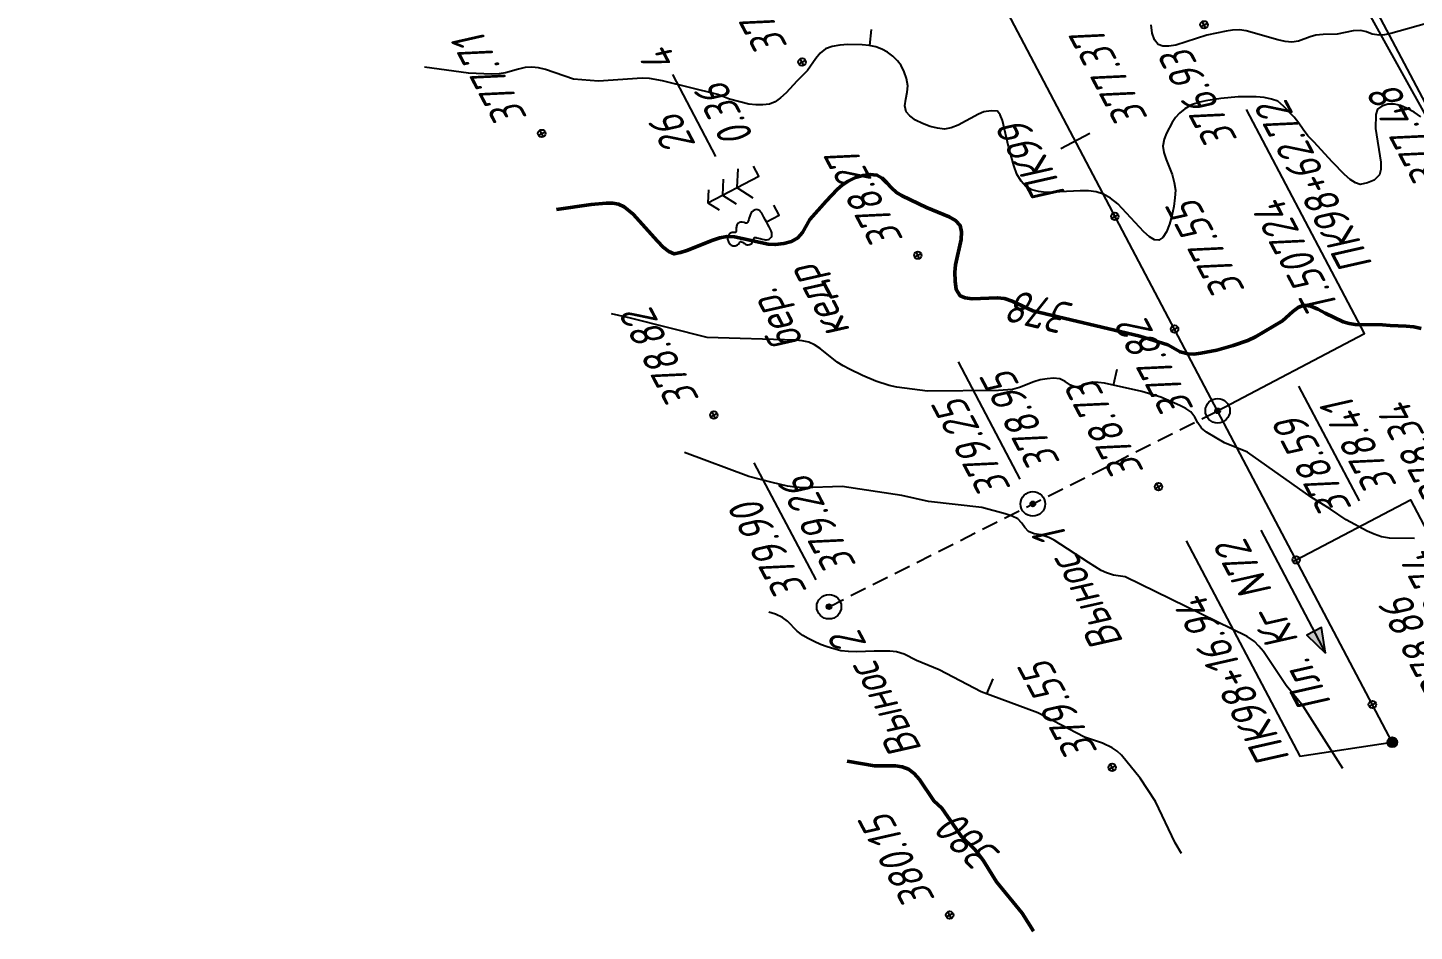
# Model space of a CAD drawing. Extents: x 1517348 to 1518464, y 2188576 to 2190606.
# Drawn here: x 1518210.3 to 1518379.7, y 2188586.1 to 2188696.5 of the extents above; entities that cross this region are included whole.
import ezdxf
from ezdxf.enums import TextEntityAlignment as Align

# ---------------------------------------------------------------- set-up
doc = ezdxf.new("R2010")
doc.units = 0
doc.linetypes.add('ИИHidden', pattern=[3, 2, -1])
for name, color, linetype, lineweight in [('ИИ_ГЕОПУНКТ_025', 7, 'Continuous', 25), ('ИИ_ОТМЕТКА_025', 7, 'Continuous', 25), ('ИИ_ПИКЕТАЖ_025', 7, 'Continuous', 25), ('ИИ_РАЗМЕР_025', 7, 'Continuous', 25), ('ИИ_РЕЛЬЕФ_025', 34, 'Continuous', 25), ('ИИ_РЕЛЬЕФ_050', 34, 'Continuous', 50), ('ИИ_ТЕКСТ_025', 7, 'Continuous', 25), ('ИИ_ТРАССА_ТРУБ_025', 7, 'Continuous', 25), ('ИИ_УГОДЬЯ_025', 7, 'Continuous', 25)]:
    doc.layers.add(name, color=color, linetype=linetype, lineweight=lineweight)
doc.styles.add('VNIPISIMPLEXCUR', font='simplex.shx', dxfattribs={"width": 0.8, "oblique": 15})
doc.dimstyles.new('ИИ-2000-м-dm$0', dxfattribs={"dimscale": 2, "dimtxt": 2.5, "dimasz": 2.5, "dimexe": 1.25, "dimexo": 0, "dimgap": 1, "dimtad": 1, "dimtoh": 1, "dimzin": 1, "dimdsep": 46, "dimtxsty": 'VNIPISIMPLEXCUR', "dimblk": 'OBLIQUE', "dimcen": 2.5, "dimaunit": 1, "dimadec": 4, "dimazin": 0, "dimtfac": 1, "dimtmove": 1, "dimatfit": 2, "dimfxl": 1, "dimarcsym": 0})
doc.dimstyles.new('ИИ-2000-м-dm$2', dxfattribs={"dimscale": 2, "dimtxt": 2.5, "dimasz": 2.5, "dimexe": 1.25, "dimexo": 0, "dimgap": 1, "dimtad": 2, "dimtoh": 1, "dimzin": 1, "dimdsep": 46, "dimtxsty": 'VNIPISIMPLEXCUR', "dimcen": 2.5, "dimaunit": 1, "dimazin": 0, "dimtfac": 1, "dimtmove": 1, "dimatfit": 2, "dimfxl": 1, "dimarcsym": 0})

# ---------------------------------------------------------------- blocks, each defined once
blk = doc.blocks.new('PICKET')
at = {"color": 0, "linetype": 'Continuous', "lineweight": 25}
for p, q in [((-0.23, 0), (0.23, 0)), ((0, 0.23), (0, -0.23))]:
    blk.add_line(p, q, dxfattribs=at)
blk.add_circle((0, 0), 0.23, dxfattribs=at)
at = {"color": 0, "linetype": 'Continuous', "style": 'VNIPISIMPLEXCUR', "oblique": 15, "width": 0.8}
blk.add_attdef('OTMETKA', (1.25, 0.3), '', height=2, dxfattribs=at)
at = {"color": 8, "linetype": 'Continuous', "style": 'VNIPISIMPLEXCUR', "oblique": 15, "width": 0.8, "flags": 1}
blk.add_attdef('NOMER', (1.25, -2.7), '', height=2, dxfattribs=at)
blk = doc.blocks.new('ИИ050052Р')
at = {"linetype": 'Continuous', "lineweight": 25}
h = blk.add_hatch(color=0, dxfattribs=at)
edge = h.paths.add_edge_path()
edge.add_arc((0, 0), 0.15, 0, 360)
at = {"color": 0, "linetype": 'Continuous', "lineweight": 25}
for radius in [0.75, 0.15]:
    blk.add_circle((0, 0), radius, dxfattribs=at)
at = {"color": 0, "linetype": 'Continuous', "style": 'VNIPISIMPLEXCUR', "oblique": 15, "width": 0.8}
for tag, p in [('CENTRE', (1.45, 0.7)), ('HEIGHT', (1.45, -2.7))]:
    blk.add_attdef(tag, p, '', height=2, dxfattribs=at)
for tag, p in [('NUMBER', (-2, -1)), ('STATIONING', (-2, -4.4)), ('ALPHA', (-2, -7.8))]:
    blk.add_attdef(tag, text='', height=2, dxfattribs=at).set_placement(p, align=Align.RIGHT)
at = {"color": 253, "linetype": 'Continuous', "style": 'VNIPISIMPLEXCUR', "oblique": 15, "width": 0.8, "flags": 1}
blk.add_attdef('NOTE', text='', height=1.6, dxfattribs=at).set_placement((-2, -10.8), align=Align.RIGHT)
blk = doc.blocks.new('ИИ15001')
at = {"color": 0, "linetype": 'Continuous', "lineweight": 25}
blk.add_lwpolyline([(0, 1), (0, -1)], dxfattribs=at)
at = {"color": 0, "linetype": 'Continuous', "lineweight": 25, "style": 'VNIPISIMPLEXCUR', "oblique": 15, "width": 0.8}
blk.add_attdef('STATIONING', text='', height=2, dxfattribs=at).set_placement((0, 2), align=Align.CENTER)
at = {"color": 7, "linetype": 'Continuous', "lineweight": 25, "style": 'VNIPISIMPLEXCUR', "oblique": 15, "width": 0.8}
blk.add_attdef('HEIGHT', text='', height=2, dxfattribs=at).set_placement((0, -2), align=Align.TOP_CENTER)
blk = doc.blocks.new('ИИ15002')
at = {"linetype": 'Continuous', "lineweight": 25}
h = blk.add_hatch(color=0, dxfattribs=at)
edge = h.paths.add_edge_path()
edge.add_arc((0, 0), 0.3, 0, 360)
at = {"color": 0, "linetype": 'Continuous', "lineweight": 25}
blk.add_circle((0, 0), 0.3, dxfattribs=at)
at = {"color": 0, "linetype": 'Continuous', "style": 'VNIPISIMPLEXCUR', "oblique": 15, "width": 0.8}
blk.add_attdef('STATIONING', (1, 1.3), '', height=2, rotation=90, dxfattribs=at)
at = {"color": 7, "linetype": 'Continuous', "style": 'VNIPISIMPLEXCUR', "oblique": 15, "width": 0.8}
blk.add_attdef('HEIGHT', text='', height=2, dxfattribs=at).set_placement((0, -1.3), align=Align.TOP_CENTER)
blk = doc.blocks.new('ИИ053673А')
at = {"color": 0, "linetype": 'Continuous'}
blk.add_lwpolyline([(-1.35, 0.875), (-1.221, 0.876), (-1.008, 0.878), (-0.871, 0.882), (-0.736, 0.891), (-0.624, 0.907), (-0.534, 0.94), (-0.444, 1), (-0.394, 1.071), (-0.367, 1.151), (-0.359, 1.231), (-0.364, 1.295), (-0.387, 1.379), (-0.418, 1.445), (-0.466, 1.516), (-0.552, 1.61), (-0.631, 1.692), (-0.704, 1.766), (-0.775, 1.842), (-0.814, 1.889), (-0.839, 1.929), (-0.849, 1.967), (-0.846, 1.992), (-0.832, 2.017), (-0.805, 2.049), (-0.742, 2.115), (-0.671, 2.198), (-0.618, 2.29), (-0.605, 2.372), (-0.614, 2.444), (-0.641, 2.515), (-0.678, 2.575), (-0.717, 2.617), (-0.754, 2.646), (-0.802, 2.678), (-0.855, 2.709), (-0.942, 2.76), (-0.987, 2.789), (-1.014, 2.812), (-1.026, 2.831), (-1.029, 2.846), (-1.025, 2.865), (-1.015, 2.89), (-0.997, 2.928), (-0.978, 2.968), (-0.95, 3.034), (-0.937, 3.103), (-0.938, 3.19), (-0.952, 3.247), (-0.987, 3.319), (-1.03, 3.377), (-1.066, 3.414), (-1.104, 3.444), (-1.169, 3.476), (-1.225, 3.489), (-1.28, 3.496), (-1.35, 3.5), (-1.42, 3.496), (-1.475, 3.489), (-1.531, 3.476), (-1.596, 3.444), (-1.634, 3.414), (-1.67, 3.377), (-1.713, 3.319), (-1.748, 3.247), (-1.762, 3.19), (-1.763, 3.103), (-1.75, 3.034), (-1.722, 2.968), (-1.703, 2.928), (-1.685, 2.89), (-1.675, 2.865), (-1.671, 2.846), (-1.674, 2.831), (-1.686, 2.812), (-1.713, 2.789), (-1.758, 2.76), (-1.845, 2.709), (-1.898, 2.678), (-1.946, 2.646), (-1.983, 2.617), (-2.022, 2.575), (-2.059, 2.515), (-2.086, 2.444), (-2.095, 2.372), (-2.082, 2.29), (-2.029, 2.198), (-1.958, 2.115), (-1.895, 2.049), (-1.868, 2.017), (-1.854, 1.992), (-1.851, 1.967), (-1.861, 1.929), (-1.886, 1.889), (-1.925, 1.842), (-1.996, 1.766), (-2.069, 1.692), (-2.148, 1.61), (-2.234, 1.516), (-2.282, 1.445), (-2.313, 1.379), (-2.336, 1.295), (-2.341, 1.231), (-2.333, 1.151), (-2.306, 1.071), (-2.256, 1), (-2.166, 0.94), (-2.076, 0.907), (-1.964, 0.891), (-1.829, 0.882), (-1.692, 0.878), (-1.479, 0.876)], close=True, dxfattribs=at)
for points in [[(2.05, 3.096), (1.35, 3.5), (0.65, 3.096)], [(1.35, 3.5), (1.35, 0), (2.05, 0)], [(2.2, 2.009), (1.35, 2.5), (0.5, 2.009)], [(-1.35, 0.875), (-1.35, 0), (-0.65, 0)], [(2.35, 0.923), (1.35, 1.5), (0.35, 0.923)]]:
    blk.add_lwpolyline(points, dxfattribs=at)
at = {"color": 0, "linetype": 'Continuous', "style": 'VNIPISIMPLEXCUR', "oblique": 15, "width": 0.8}
blk.add_attdef('RACE1', text='', height=2, dxfattribs=at).set_placement((-3.25, 2.25), align=Align.RIGHT)
blk.add_attdef('HEIGHT', (3, 2), '', height=2, dxfattribs=at)
blk.add_attdef('DISTANCE', text='', height=2, dxfattribs=at).set_placement((9.5, 1.75), align=Align.MIDDLE_LEFT)
blk.add_attdef('RACE2', text='', height=2, dxfattribs=at).set_placement((-3.25, 1.25), align=Align.TOP_RIGHT)
blk.add_attdef('THICKNESS', text='', height=2, dxfattribs=at).set_placement((3, 1.5), align=Align.TOP_LEFT)
blk = doc.blocks.new('ИИ053296')
at = {"color": 0, "linetype": 'Continuous', "lineweight": 25}
blk.add_lwpolyline([(0, 0), (1, 0)], dxfattribs=at)
blk = doc.blocks.new('*D23')
at = {"layer": 'Defpoints', "color": 0, "transparency": 16777216}
for p in [(1517433.62, 2190485.82), (1517814.44, 2189993.77), (1517710.22, 2189950.84), (1517583.52, 2189878.79), (1518412.38, 2188627.85)]:
    blk.add_point(p, dxfattribs=at)
at = {"layer": 'ИИ_РАЗМЕР_025', "color": 0, "lineweight": -2, "transparency": 16777216}
for p, q in [((1517701.87, 2189947.56), (1517694.82, 2189960.94)), ((1517709.2, 2189948.67), (1517701.87, 2189947.56))]:
    blk.add_line(p, q, dxfattribs=at)
blk.add_arc((1517718.1, 2189945.8), 9.35, 142.4771, 181.7709, dxfattribs=at)
at = {"layer": 'ИИ_РАЗМЕР_025', "color": 0, "transparency": 16777216}
for points in [[(1517710.25, 2189952), (1517711.11, 2189950.98), (1517713.74, 2189954.07)], [(1517709.4, 2189945.67), (1517708.1, 2189945.35), (1517709.73, 2189941.63)]]:
    blk.add_solid(points, dxfattribs=at)
at = {"layer": 'ИИ_РАЗМЕР_025', "color": 0, "transparency": 16777216, "insert": (1517695.12, 2189953.12), "char_height": 4, "attachment_point": 5, "rotation": 117.7798, "style": 'VNIPISIMPLEXCUR'}
blk.add_mtext("88°41'", dxfattribs=at)
blk = doc.blocks.new('_Oblique')
at = {"color": 0, "linetype": 'ByBlock', "lineweight": -2}
blk.add_line((-0.5, -0.5), (0.5, 0.5), dxfattribs=at)
blk = doc.blocks.new('*D27')
at = {"layer": 'Defpoints', "color": 0, "transparency": 16777216}
for p in [(1517483.76, 2190304.73), (1518396.8, 2188657.42), (1518396.8, 2188657.42)]:
    blk.add_point(p, dxfattribs=at)
at = {"layer": 'ИИ_РАЗМЕР_025', "color": 0, "lineweight": -2, "transparency": 16777216}
for p, q in [((1517483.76, 2190304.73), (1517481.57, 2190303.52)), ((1517483.76, 2190304.73), (1518396.8, 2188657.42)), ((1518396.8, 2188657.42), (1518394.62, 2188656.2))]:
    blk.add_line(p, q, dxfattribs=at)
at = {"layer": 'ИИ_РАЗМЕР_025', "color": 0, "lineweight": -2, "transparency": 16777216, "xscale": 4, "yscale": 4, "zscale": 4}
for p, rotation in [((1517483.76, 2190304.73), 118.9980081626661), ((1518396.8, 2188657.42), 298.9980081626661)]:
    blk.add_blockref('_Oblique', p, dxfattribs=dict(at, rotation=rotation))
at = {"layer": 'ИИ_РАЗМЕР_025', "color": 0, "transparency": 16777216, "insert": (1517937.66, 2189479.62), "char_height": 4, "attachment_point": 5, "rotation": 118.998, "style": 'VNIPISIMPLEXCUR'}
blk.add_mtext('1883.43', dxfattribs=at)
blk = doc.blocks.new('ИИ15008')
at = {"linetype": 'Continuous', "lineweight": 25}
blk.add_hatch(color=0, dxfattribs=at).paths.add_polyline_path([(0, 0), (1.5, -0.5), (1.5, 0.5)])
at = {"color": 0, "linetype": 'Continuous', "lineweight": 25}
blk.add_lwpolyline([(0, 0), (1.5, -0.5), (1.5, 0.5)], close=True, dxfattribs=at)
blk.add_lwpolyline([(8.5, 0), (0, 0)], dxfattribs=at)

msp = doc.modelspace()

# ---------------------------------------------------------------- linework, layer by layer
at = {"layer": 'ИИ_ГЕОПУНКТ_025'}
for points in [[(1518355.67, 2188649.72), (1518373.623, 2188659.177), (1518359.207, 2188686.543)], [(1518331.556, 2188641.368), (1518324.013, 2188655.688)], [(1518372.986, 2188638.734), (1518365.605, 2188652.746)], [(1518306.606, 2188629.046), (1518299.063, 2188643.366)]]:
    msp.add_lwpolyline(points, dxfattribs=at)
at = {"layer": 'ИИ_ОТМЕТКА_025', "elevation": 378.74}
msp.add_lwpolyline([(1518365.26, 2188631.5), (1518379.225, 2188638.857), (1518388.21, 2188621.801)], dxfattribs=at)
at = {"layer": 'ИИ_ПИКЕТАЖ_025', "color": 4}
msp.add_lwpolyline([(1518351.83, 2188633.827), (1518365.697, 2188607.502), (1518377.009, 2188609.218)], dxfattribs=at)
at = {"layer": 'ИИ_РЕЛЬЕФ_025'}
for points, elevation in [([(1518382.214, 2188697.344), (1518376.836, 2188695.812), (1518376.07, 2188695.672), (1518375.401, 2188695.618), (1518374.56, 2188695.759), (1518373.871, 2188696.034), (1518373.148, 2188696.206), (1518372.222, 2188696.144), (1518370.287, 2188695.764), (1518368.559, 2188695.708), (1518367.683, 2188695.615), (1518366.983, 2188695.421), (1518365.56, 2188694.901), (1518364.735, 2188694.784), (1518363.933, 2188694.851), (1518363.023, 2188695.048), (1518359.151, 2188696.154), (1518358.338, 2188696.263), (1518357.49, 2188696.24), (1518356.73, 2188696.124), (1518354.367, 2188695.612), (1518350.565, 2188694.407), (1518349.721, 2188694.262), (1518348.984, 2188694.275), (1518348.385, 2188694.491), (1518347.937, 2188695.032), (1518347.681, 2188695.858), (1518347.548, 2188696.866)], 377), ([(1518380.513, 2188685.645), (1518379.676, 2188686.204), (1518378.823, 2188686.679), (1518378.003, 2188687.024), (1518377.266, 2188687.195), (1518376.472, 2188687.172), (1518375.746, 2188686.955), (1518375.215, 2188686.564), (1518374.984, 2188685.908), (1518374.955, 2188684.21), (1518375.612, 2188680.083), (1518375.616, 2188679.214), (1518375.429, 2188678.54), (1518374.801, 2188677.914), (1518373.974, 2188677.565), (1518373.08, 2188677.357), (1518372.5, 2188677.574), (1518371.859, 2188678), (1518371.171, 2188678.593), (1518369.697, 2188680.115), (1518367.427, 2188682.607), (1518366.702, 2188683.326), (1518366.127, 2188684.075), (1518365.595, 2188684.876), (1518365.002, 2188685.604), (1518363.715, 2188686.942), (1518363.026, 2188687.558), (1518362.262, 2188687.816), (1518361.362, 2188687.987), (1518360.36, 2188688.082), (1518358.195, 2188688.081), (1518356.054, 2188687.896), (1518354.223, 2188687.609), (1518353.513, 2188687.453), (1518352.473, 2188687.092), (1518351.675, 2188686.624), (1518351.006, 2188686.079), (1518350.512, 2188685.547), (1518350.115, 2188684.957), (1518349.416, 2188683.636), (1518349.121, 2188682.899), (1518348.987, 2188682.045), (1518349.091, 2188681.292), (1518349.375, 2188680.446), (1518350.097, 2188678.585), (1518350.35, 2188677.626), (1518350.505, 2188676.694), (1518350.446, 2188675.75), (1518350.305, 2188674.676), (1518350.086, 2188673.564), (1518349.792, 2188672.506), (1518349.425, 2188671.593), (1518348.987, 2188670.916), (1518348.482, 2188670.568), (1518347.951, 2188670.615), (1518347.341, 2188670.984), (1518346.662, 2188671.6), (1518343.461, 2188675.003), (1518342.58, 2188675.688), (1518341.711, 2188676.206), (1518340.838, 2188676.465), (1518339.881, 2188676.582), (1518338.865, 2188676.596), (1518334.723, 2188676.411), (1518333.795, 2188676.501), (1518332.962, 2188676.724), (1518332.247, 2188677.12), (1518331.649, 2188677.761), (1518331.156, 2188678.634), (1518330.751, 2188679.675), (1518330.128, 2188682.009), (1518329.377, 2188685.185), (1518329.1, 2188685.902), (1518328.778, 2188686.344), (1518327.993, 2188686.371), (1518327.099, 2188686.234), (1518326.441, 2188685.976), (1518323.984, 2188684.618), (1518323.122, 2188684.279), (1518322.298, 2188684.15), (1518321.45, 2188684.238), (1518320.529, 2188684.47), (1518319.611, 2188684.817), (1518318.77, 2188685.252), (1518318.081, 2188685.747), (1518317.62, 2188686.271), (1518317.462, 2188686.987), (1518317.569, 2188687.807), (1518317.758, 2188688.657), (1518317.806, 2188689.448), (1518317.659, 2188690.316), (1518317.372, 2188691.124), (1518317.018, 2188691.901), (1518316.556, 2188692.492), (1518315.982, 2188693.051), (1518315.335, 2188693.542), (1518314.651, 2188693.927), (1518313.9, 2188694.196), (1518313.086, 2188694.357), (1518312.241, 2188694.437), (1518310.471, 2188694.463), (1518309.511, 2188694.41), (1518308.586, 2188694.253), (1518307.771, 2188693.94), (1518307.128, 2188693.43), (1518306.584, 2188692.758), (1518305.557, 2188691.316), (1518304.245, 2188689.983), (1518302.938, 2188688.59), (1518302.278, 2188687.983), (1518301.607, 2188687.495), (1518300.923, 2188687.172), (1518300.096, 2188687.124), (1518299.244, 2188687.124), (1518298.396, 2188687.201), (1518296.036, 2188687.803), (1518294.589, 2188688.353), (1518287.838, 2188690.048), (1518286.258, 2188690.307), (1518285.356, 2188690.354), (1518280.019, 2188690.02), (1518276.987, 2188690.257), (1518273.54, 2188691.414), (1518272.699, 2188691.614), (1518271.882, 2188691.709), (1518271.052, 2188691.655), (1518270.246, 2188691.476), (1518268.671, 2188691.022), (1518267.885, 2188690.885), (1518266.943, 2188690.845), (1518264.14, 2188690.967), (1518258.76, 2188691.711)], 377.5), ([(1518379.733, 2188634.103), (1518376.683, 2188634.17), (1518375.707, 2188634.333), (1518374.806, 2188634.633), (1518373.933, 2188635.031), (1518371.36, 2188636.389), (1518369.45, 2188637.713), (1518367.085, 2188639.155), (1518359.316, 2188644.646), (1518356.525, 2188645.805), (1518354.321, 2188647.104), (1518353.711, 2188647.594), (1518353.242, 2188648.248), (1518352.88, 2188648.95), (1518352.374, 2188649.592), (1518351.783, 2188650.006), (1518351.07, 2188650.368), (1518348.722, 2188651.368), (1518346.413, 2188652.073), (1518341.857, 2188653.085), (1518341.063, 2188653.194), (1518340.376, 2188653.218), (1518339.602, 2188653.029), (1518338.966, 2188652.73), (1518338.342, 2188652.607), (1518337.693, 2188652.861), (1518337.055, 2188653.296), (1518336.382, 2188653.611), (1518335.629, 2188653.691), (1518334.836, 2188653.641), (1518334.004, 2188653.506), (1518333.195, 2188653.269), (1518331.477, 2188652.578), (1518330.608, 2188652.328), (1518328.911, 2188652.203), (1518320.21, 2188652.137), (1518316.48, 2188652.603), (1518315.528, 2188652.825), (1518313.921, 2188653.357), (1518312.271, 2188654.037), (1518310.677, 2188654.804), (1518309.93, 2188655.201), (1518309.178, 2188655.676), (1518307.094, 2188657.315), (1518306.42, 2188657.768), (1518305.739, 2188658.093), (1518304.906, 2188658.287), (1518304.08, 2188658.334), (1518293.3, 2188658.696), (1518283.92, 2188661.035), (1518281.616, 2188661.562)], 378.5), ([(1518370.95, 2188606.026), (1518366.138, 2188613.63), (1518364.037, 2188616.168), (1518361.274, 2188620.287), (1518360.72, 2188620.971), (1518360.166, 2188621.528), (1518359.283, 2188622.121), (1518344.37, 2188629.42), (1518342.929, 2188629.635), (1518342.075, 2188629.9), (1518341.44, 2188630.209), (1518339.881, 2188631.167), (1518335.689, 2188633.921), (1518335.04, 2188634.254), (1518334.081, 2188634.548), (1518333.254, 2188634.69), (1518332.548, 2188634.956), (1518332.128, 2188635.46), (1518331.742, 2188635.999), (1518331.238, 2188636.513), (1518330.551, 2188636.859), (1518329.7, 2188637.143), (1518326.87, 2188637.891), (1518320.331, 2188638.641), (1518317.067, 2188639.37), (1518309.813, 2188640.46), (1518305.014, 2188640.325), (1518304.063, 2188640.391), (1518303.112, 2188640.527), (1518301.225, 2188640.95), (1518298.401, 2188641.68), (1518290.528, 2188644.643)], 379), ([(1518351.236, 2188595.641), (1518350.474, 2188596.918), (1518348.09, 2188601.995), (1518346.207, 2188604.816), (1518343.94, 2188607.619), (1518343.396, 2188608.138), (1518342.793, 2188608.541), (1518341.62, 2188609.107), (1518339.416, 2188609.85), (1518333.697, 2188612.809), (1518326.777, 2188615.372), (1518321.639, 2188618.07), (1518318.883, 2188619.198), (1518317.353, 2188619.963), (1518316.422, 2188620.261), (1518315.63, 2188620.359), (1518313.692, 2188620.338), (1518311.579, 2188620.261), (1518310.568, 2188620.289), (1518309.645, 2188620.408), (1518308.786, 2188620.615), (1518307.948, 2188620.876), (1518307.141, 2188621.181), (1518306.373, 2188621.522), (1518305.653, 2188621.888), (1518304.992, 2188622.271), (1518304.295, 2188622.809), (1518303.12, 2188624.002), (1518302.495, 2188624.48), (1518301.643, 2188624.864), (1518300.817, 2188625.112)], 379.5)]:
    msp.add_lwpolyline(points, dxfattribs=dict(at, elevation=elevation))
at = {"layer": 'ИИ_РЕЛЬЕФ_050'}
for points, elevation in [([(1518380.527, 2188659.793), (1518379.641, 2188659.986), (1518378.697, 2188660.071), (1518376.752, 2188660.132), (1518375.809, 2188660.216), (1518372.454, 2188660.271), (1518371.738, 2188660.374), (1518370.999, 2188660.607), (1518368.816, 2188661.64), (1518367.916, 2188662.13), (1518367.036, 2188662.508), (1518366.21, 2188662.608), (1518365.512, 2188662.354), (1518364.859, 2188661.861), (1518363.582, 2188660.733), (1518360.292, 2188658.749), (1518359.349, 2188658.329), (1518357.579, 2188657.71), (1518355.563, 2188657.137), (1518353.605, 2188656.744), (1518352.743, 2188656.657), (1518352.011, 2188656.664), (1518351.082, 2188656.912), (1518349.577, 2188657.771), (1518346.181, 2188658.822), (1518333.099, 2188661.951), (1518330.556, 2188663.131), (1518329.619, 2188663.424), (1518328.735, 2188663.526), (1518325.673, 2188663.42), (1518324.821, 2188663.506), (1518324.204, 2188663.782), (1518323.743, 2188664.538), (1518323.601, 2188665.542), (1518323.562, 2188666.663), (1518323.628, 2188667.537), (1518324.324, 2188670.644), (1518324.386, 2188671.589), (1518324.196, 2188672.363), (1518323.659, 2188672.979), (1518322.873, 2188673.439), (1518320.091, 2188674.552), (1518317.108, 2188675.976), (1518316.442, 2188676.381), (1518315.807, 2188676.946), (1518315.247, 2188677.592), (1518314.684, 2188678.167), (1518314.039, 2188678.52), (1518313.23, 2188678.608), (1518312.343, 2188678.493), (1518311.426, 2188678.21), (1518310.528, 2188677.791), (1518309.857, 2188677.345), (1518309.189, 2188676.763), (1518307.857, 2188675.339), (1518305.86, 2188673.109), (1518304.963, 2188671.5), (1518304.383, 2188670.856), (1518303.592, 2188670.423), (1518302.66, 2188670.164), (1518301.601, 2188670.041), (1518300.739, 2188670.089), (1518296.659, 2188670.972), (1518295.719, 2188670.999), (1518294.843, 2188670.85), (1518294.014, 2188670.587), (1518290.836, 2188669.309), (1518290.055, 2188669.071), (1518289.263, 2188668.887), (1518288.625, 2188669.19), (1518287.94, 2188669.732), (1518287.221, 2188670.449), (1518284.258, 2188673.753), (1518283.165, 2188674.656), (1518282.451, 2188674.984), (1518281.782, 2188675.085), (1518280.984, 2188675.093), (1518279.146, 2188674.929), (1518274.887, 2188674.336)], 378), ([(1518333.159, 2188586.118), (1518331.771, 2188588.35), (1518328.641, 2188592.179), (1518327.067, 2188594.737), (1518326.513, 2188595.505), (1518325.998, 2188596.098), (1518324.384, 2188597.681), (1518321.984, 2188601.167), (1518320.982, 2188602.065), (1518319.228, 2188604.645), (1518318.596, 2188605.391), (1518317.881, 2188605.936), (1518317.128, 2188606.196), (1518316.317, 2188606.316), (1518313.747, 2188606.347), (1518310.405, 2188606.913)], 380)]:
    msp.add_lwpolyline(points, dxfattribs=dict(at, elevation=elevation))
at = {"layer": 'ИИ_ТРАССА_ТРУБ_025', "color": 4}
for points in [[(1518412.378, 2188627.85), (1517433.622, 2190485.815)], [(1518412.378, 2188627.85), (1517433.622, 2190485.815)], [(1518377.009, 2188609.218), (1518355.67, 2188649.72), (1518240.39, 2188868.56), (1518167.68, 2189006.54), (1518028.97, 2189269.84), (1517889.75, 2189534.1), (1517750.65, 2189798.13), (1517720.64, 2189855.08), (1517697.553, 2189898.908)], [(1518377.009, 2188609.218), (1518355.67, 2188649.72), (1518240.39, 2188868.56), (1518167.68, 2189006.54), (1518028.97, 2189269.84), (1517889.75, 2189534.1), (1517750.65, 2189798.13), (1517720.64, 2189855.08), (1517697.553, 2189898.908)]]:
    msp.add_lwpolyline(points, dxfattribs=at)
at = {"layer": 'ИИ_ТРАССА_ТРУБ_025', "color": 4, "linetype": 'ИИHidden', "flags": 128}
msp.add_lwpolyline([(1518308.19, 2188625.78), (1518333.09, 2188638.34), (1518355.67, 2188649.72)], dxfattribs=at)
at = {"layer": 'ИИ_УГОДЬЯ_025'}
msp.add_lwpolyline([(1518294.37, 2188680.79), (1518289.089, 2188690.814)], dxfattribs=at)

# ---------------------------------------------------------------- block references
at = {"layer": 'ИИ_ГЕОПУНКТ_025'}
ref = msp.add_blockref('ИИ050052Р', (1518355.67, 2188649.72), dxfattribs=dict(at, xscale=2, yscale=2, zscale=2, rotation=117.7797222222222))
ref.add_attrib('NUMBER', 'Т.50724', dxfattribs={"layer": '0', "color": 0, "linetype": 'Continuous', "height": 4, "rotation": 117.77972, "style": 'VNIPISIMPLEXCUR', "oblique": 15, "width": 0.8}).set_placement((1518363.53, 2188675.809), align=Align.RIGHT)
ref.add_attrib('CENTRE', '378.59', (1518372.15, 2188637.835), dxfattribs={"layer": '0', "color": 0, "linetype": 'Continuous', "height": 4, "rotation": 117.77972, "style": 'VNIPISIMPLEXCUR', "oblique": 15, "width": 0.8})
ref.add_attrib('HEIGHT', '378.41', (1518377.659, 2188640.622), dxfattribs={"layer": '0', "color": 0, "linetype": 'Continuous', "height": 4, "rotation": 117.77972, "style": 'VNIPISIMPLEXCUR', "oblique": 15, "width": 0.8})
ref.add_attrib('STATIONING', 'ПК98+62.72', dxfattribs={"layer": '0', "color": 0, "linetype": 'Continuous', "height": 4, "rotation": 117.77972, "style": 'VNIPISIMPLEXCUR', "oblique": 15, "width": 0.8}).set_placement((1518363.963, 2188687.968), align=Align.RIGHT)
at = {"layer": 'ИИ_ГЕОПУНКТ_025', "xscale": 2, "yscale": 2, "zscale": 2, "rotation": 117.7797222222222}
for p, values in [((1518333.09, 2188638.34), {'NUMBER': 'Вынос 1', 'CENTRE': '379.25', 'HEIGHT': '378.95'}), ((1518308.19, 2188625.78), {'NUMBER': 'Вынос 2', 'CENTRE': '379.90', 'HEIGHT': '379.26'})]:
    msp.add_blockref('ИИ050052Р', p, dxfattribs=at).add_auto_attribs(values)
at = {"layer": 'ИИ_ОТМЕТКА_025', "xscale": 2, "yscale": 2, "zscale": 2, "rotation": 117.7797222222222}
for p, values in [((1518304.898, 2188692.34, 377.37), {'OTMETKA': '377.37'}), ((1518273.09, 2188683.61, 377.71), {'OTMETKA': '377.71'}), ((1518319.042, 2188668.734, 378.27), {'OTMETKA': '378.27'}), ((1518294.12, 2188649.2, 378.82), {'OTMETKA': '378.82'}), ((1518348.44, 2188640.44, 378.73), {'OTMETKA': '378.73'}), ((1518386.58, 2188637.61, 378.34), {'OTMETKA': '378.34'}), ((1518342.78, 2188606.15, 379.55), {'OTMETKA': '379.55'}), ((1518322.93, 2188588.1, 380.15), {'OTMETKA': '380.15'})]:
    msp.add_blockref('PICKET', p, dxfattribs=at).add_auto_attribs(values)
at = {"layer": 'ИИ_ОТМЕТКА_025'}
ref = msp.add_blockref('PICKET', (1518354.009, 2188696.891, 376.93), dxfattribs=dict(at, xscale=2, yscale=2, zscale=2, rotation=117.7797222222222))
ref.add_attrib('OTMETKA', '376.93', (1518358.171, 2188682.862, 376.93), dxfattribs={"layer": '0', "color": 0, "linetype": 'Continuous', "height": 4, "rotation": 117.77972, "style": 'VNIPISIMPLEXCUR', "oblique": 15, "width": 0.8})
ref = msp.add_blockref('PICKET', (1518382.447, 2188684.668, 377.48), dxfattribs=dict(at, xscale=2, yscale=2, zscale=2, rotation=117.7797222222222))
ref.add_attrib('OTMETKA', '377.48', (1518383.739, 2188678.17, 377.48), dxfattribs={"layer": '0', "color": 0, "linetype": 'Continuous', "height": 4, "rotation": 117.77972, "style": 'VNIPISIMPLEXCUR', "oblique": 15, "width": 0.8})
ref = msp.add_blockref('PICKET', (1518343.109, 2188673.48, 377.55), dxfattribs=dict(at, xscale=2, yscale=2, zscale=2, rotation=117.7797222222222))
ref.add_attrib('OTMETKA', '377.55', (1518359.098, 2188664.476, 377.55), dxfattribs={"layer": '0', "color": 0, "linetype": 'Continuous', "height": 4, "rotation": 117.77972, "style": 'VNIPISIMPLEXCUR', "oblique": 15, "width": 0.8})
ref = msp.add_blockref('PICKET', (1518350.404, 2188659.712, 377.82), dxfattribs=dict(at, xscale=2, yscale=2, zscale=2, rotation=117.7797222222222))
ref.add_attrib('OTMETKA', '377.82', (1518352.833, 2188649.983, 377.82), dxfattribs={"layer": '0', "color": 0, "linetype": 'Continuous', "height": 4, "rotation": 117.77972, "style": 'VNIPISIMPLEXCUR', "oblique": 15, "width": 0.8})
ref = msp.add_blockref('PICKET', (1518365.26, 2188631.5, 378.74), dxfattribs=dict(at, xscale=2, yscale=2, zscale=2, rotation=117.7797222222222))
ref.add_attrib('OTMETKA', '378.74', (1518387.668, 2188621.405, 378.74), dxfattribs={"layer": '0', "color": 0, "linetype": 'Continuous', "height": 4, "rotation": 117.77972, "style": 'VNIPISIMPLEXCUR', "oblique": 15, "width": 0.8})
ref = msp.add_blockref('PICKET', (1518374.579, 2188613.83, 378.86), dxfattribs=dict(at, xscale=2, yscale=2, zscale=2, rotation=117.7797222222222))
ref.add_attrib('OTMETKA', '378.86', (1518385.121, 2188615.775, 378.86), dxfattribs={"layer": '0', "color": 0, "linetype": 'Continuous', "height": 4, "rotation": 117.77972, "style": 'VNIPISIMPLEXCUR', "oblique": 15, "width": 0.8})
at = {"layer": 'ИИ_ПИКЕТАЖ_025', "color": 4}
ref = msp.add_blockref('ИИ15001', (1518338.297, 2188682.7, 377.37), dxfattribs=dict(at, xscale=2, yscale=2, zscale=2, rotation=117.7792999999999))
ref.add_attrib('STATIONING', 'ПК99', dxfattribs={"layer": '0', "color": 0, "linetype": 'Continuous', "lineweight": 25, "height": 4, "rotation": 117.7793, "style": 'VNIPISIMPLEXCUR', "oblique": 15, "width": 0.8}).set_placement((1518334.758, 2188680.836), align=Align.CENTER)
ref.add_attrib('HEIGHT', '377.37', dxfattribs={"layer": '0', "color": 7, "linetype": 'Continuous', "lineweight": 25, "height": 4, "rotation": 117.7793, "style": 'VNIPISIMPLEXCUR', "oblique": 15, "width": 0.8}).set_placement((1518340.73, 2188689.24), align=Align.TOP_CENTER)
ref = msp.add_blockref('ИИ15002', (1518377.009, 2188609.218), dxfattribs=dict(at, xscale=2, yscale=2, zscale=2, rotation=117.7797222222222))
ref.add_attrib('STATIONING', 'ПК98+16.94', (1518364.589, 2188607.271), dxfattribs={"layer": '0', "color": 0, "linetype": 'Continuous', "height": 4, "rotation": 117.77985, "style": 'VNIPISIMPLEXCUR', "oblique": 15, "width": 0.8})
at = {"layer": 'ИИ_РЕЛЬЕФ_025', "xscale": 2, "yscale": 2, "zscale": 2}
for p, rotation in [((1518313.173, 2188694.34, 377.5), 84.34347082591773), ((1518342.943, 2188652.844, 378.5), 77.47759720591773), ((1518327.467, 2188615.116, 379.5), 67.72473010591771)]:
    msp.add_blockref('ИИ053296', p, dxfattribs=dict(at, rotation=rotation))
at = {"layer": 'ИИ_ТЕКСТ_025', "xscale": 2, "yscale": 2, "zscale": 2, "rotation": 117.7797222222222}
msp.add_blockref('ИИ15008', (1518368.855, 2188620.106), dxfattribs=at)
at = {"layer": 'ИИ_УГОДЬЯ_025'}
ref = msp.add_blockref('ИИ053673А', (1518300.856, 2188675.999), dxfattribs=dict(at, xscale=2, yscale=2, zscale=2, rotation=117.7797222222222))
ref.add_attrib('RACE1', 'бер.', dxfattribs={"layer": '0', "color": 0, "linetype": 'Continuous', "height": 4, "rotation": 117.77972, "style": 'VNIPISIMPLEXCUR', "oblique": 15, "width": 0.8}).set_placement((1518301.592, 2188664.988), align=Align.RIGHT)
ref.add_attrib('RACE2', 'кедр', dxfattribs={"layer": '0', "color": 0, "linetype": 'Continuous', "height": 4, "rotation": 117.77972, "style": 'VNIPISIMPLEXCUR', "oblique": 15, "width": 0.8}).set_placement((1518302.914, 2188666.017), align=Align.TOP_RIGHT)
ref.add_attrib('HEIGHT', '26', (1518291.997, 2188682.235), dxfattribs={"layer": '0', "color": 0, "linetype": 'Continuous', "height": 4, "rotation": 117.77972, "style": 'VNIPISIMPLEXCUR', "oblique": 15, "width": 0.8})
ref.add_attrib('THICKNESS', '0.36', dxfattribs={"layer": '0', "color": 0, "linetype": 'Continuous', "height": 4, "rotation": 117.77972, "style": 'VNIPISIMPLEXCUR', "oblique": 15, "width": 0.8}).set_placement((1518295.589, 2188681.247), align=Align.TOP_LEFT)
ref.add_attrib('DISTANCE', '4', dxfattribs={"layer": '0', "color": 0, "linetype": 'Continuous', "height": 4, "rotation": 117.77972, "style": 'VNIPISIMPLEXCUR', "oblique": 15, "width": 0.8}).set_placement((1518288.014, 2188691.3), align=Align.MIDDLE_LEFT)

# ---------------------------------------------------------------- texts
at = {"layer": 'ИИ_РЕЛЬЕФ_025', "style": 'VNIPISIMPLEXCUR', "oblique": 15, "width": 0.8}
for s, rotation, p in [('378', 166.54882, (1518334.295, 2188661.665, 378)), ('380', 135.54249, (1518325.386, 2188596.698, 380))]:
    msp.add_text(s, height=4, rotation=rotation, dxfattribs=at).set_placement(p, align=Align.MIDDLE)
at = {"layer": 'ИИ_ТЕКСТ_025', "style": 'VNIPISIMPLEXCUR', "oblique": 15, "width": 0.8}
msp.add_text('Пл. Кг N72', height=4, rotation=117.77972, dxfattribs=at).set_placement((1518369.655, 2188614.041))

# ---------------------------------------------------------------- dimensions: what is measured, and where the dimension line sits
at = {"layer": 'ИИ_РАЗМЕР_025'}
dim = msp.add_angular_dim_2l(base=(1517710.224, 2189950.843), line1=((1518412.378, 2188627.85), (1517433.622, 2190485.815)), line2=((1517814.441, 2189993.765), (1517583.525, 2189878.795)), dimstyle='ИИ-2000-м-dm$2', override={"dimtxt": 2, "dimasz": 2, "dimgap": 0.5}, dxfattribs=at)
dim.commit()
dim.dimension.update_dxf_attribs({"geometry": '*D23', "text_midpoint": (1517695.12, 2189953.116), "dimtype": 162})
dim = msp.add_aligned_dim(p1=(1517483.755, 2190304.733), p2=(1518396.803, 2188657.416), distance=0, dimstyle='ИИ-2000-м-dm$0', override={"dimtxt": 2, "dimasz": 2, "dimgap": 0.5, "dimzin": 0}, dxfattribs=at)
dim.commit()
dim.dimension.update_dxf_attribs({"geometry": '*D27', "text_midpoint": (1517937.655, 2189479.62)})

doc.saveas('drawing.dxf')
